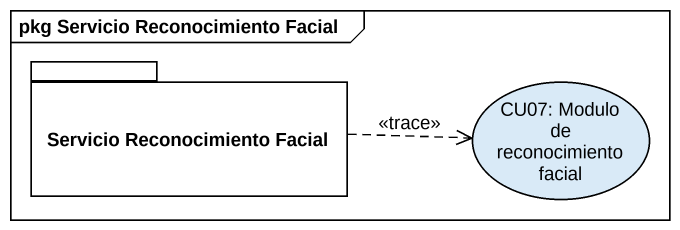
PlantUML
@startuml
mainframe pkg Servicio Reconocimiento Facial
package "Servicio Reconocimiento Facial" as Servicio_Reconocimiento {
}
usecase "CU07: Modulo de reconocimiento facial" as CU07_Modulo_de
Servicio_Reconocimiento .right.> CU07_Modulo_de : <<trace>>
@enduml
